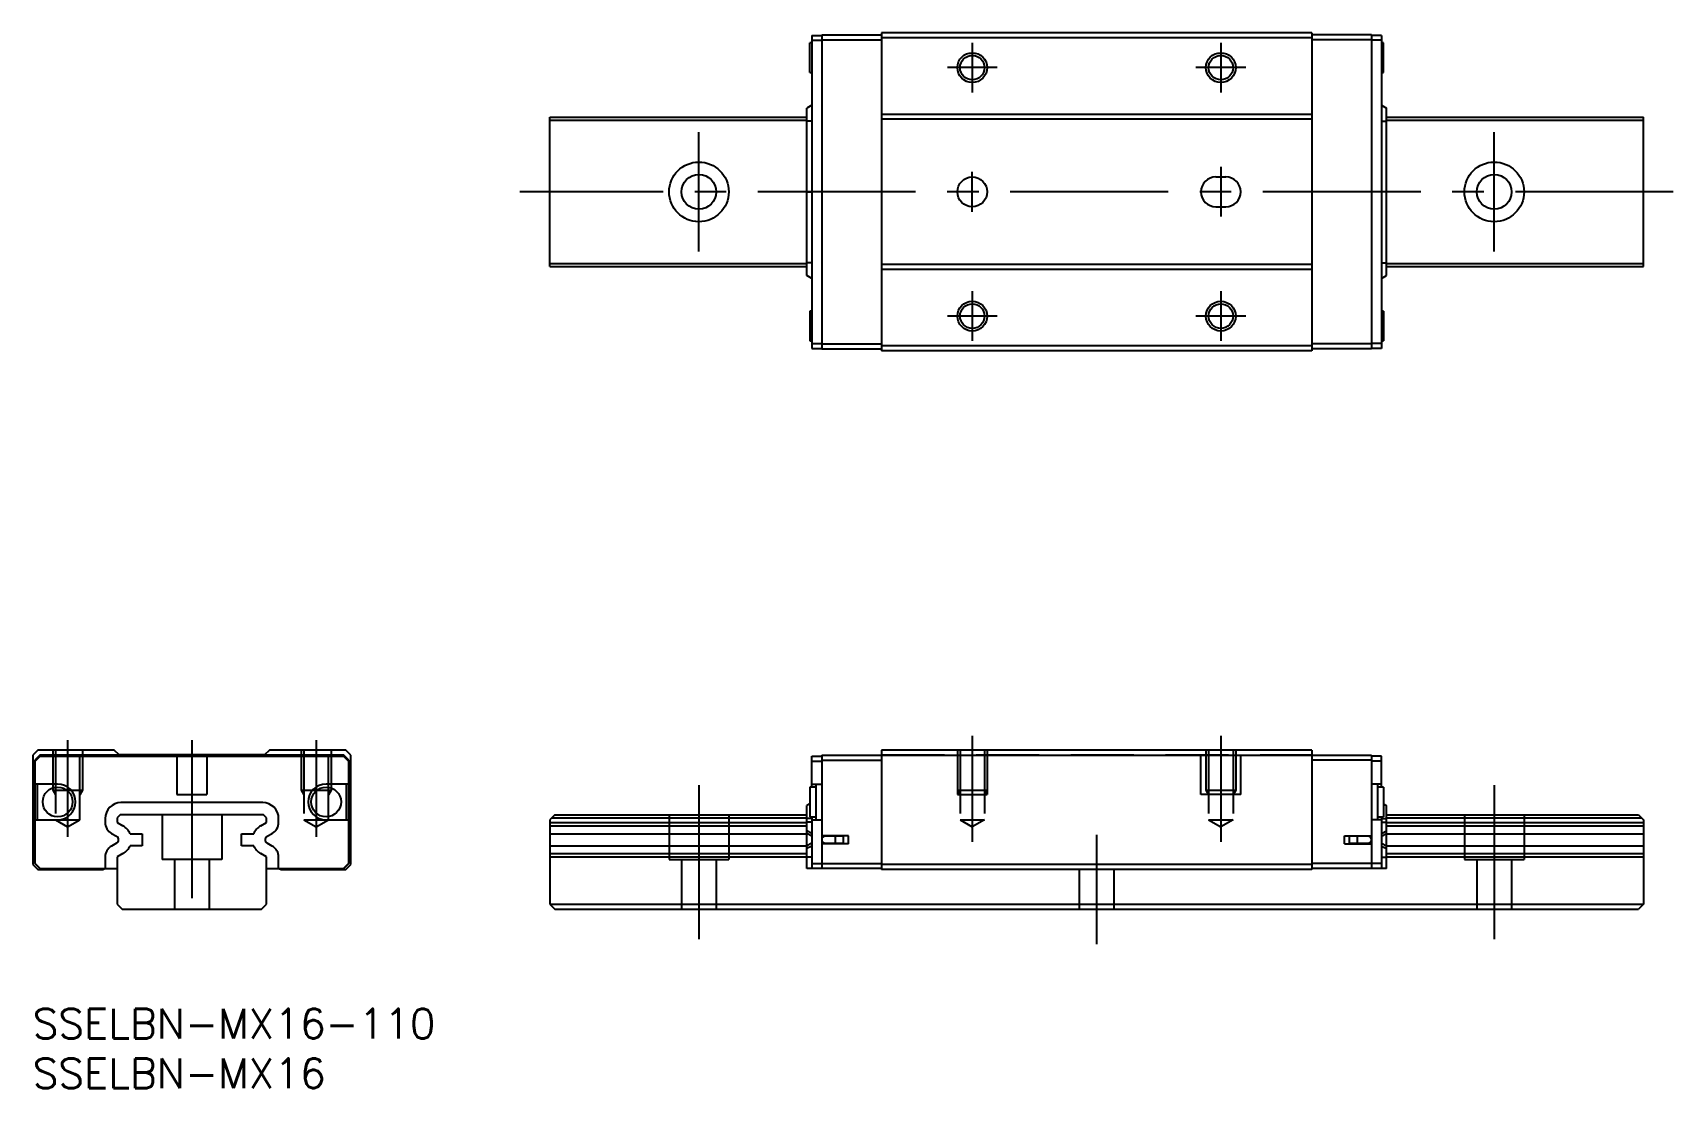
# Model space of a CAD drawing. Extents: x 0 to 165, y -8 to 98.
import ezdxf

# ---------------------------------------------------------------- set-up
doc = ezdxf.new("R2010")
doc.units = 0
doc.header["$LTSCALE"] = 0.5
doc.linetypes.add('CENTER', pattern=[50.8, 31.75, -6.35, 6.35, -6.35])
doc.linetypes.add('DASHED', pattern=[19.05, 12.7, -6.35])
for name, color, linetype in [('MSM_CENTER', 1, 'CENTER'), ('MSM_CONTINUOUS', 7, 'CONTINUOUS'), ('MSM_DASHED', 4, 'DASHED'), ('MSM_NARROW', 5, 'CONTINUOUS'), ('MSM_PART_NUMBER', 7, 'CONTINUOUS')]:
    doc.layers.add(name, color=color, linetype=linetype)
doc.styles.get("Standard").update_dxf_attribs({"font": 'txt.shx', "height": 3, "bigfont": 'bigfont.shx'})

# ---------------------------------------------------------------- blocks, each defined once
blk = doc.blocks.new('*U2')
at = {"layer": 'MSM_PART_NUMBER'}
blk.add_text('SSELBN-MX16-110', height=3, dxfattribs=at).set_placement((0, -3))
blk = doc.blocks.new('*U3')
at = {"layer": 'MSM_PART_NUMBER'}
blk.add_text('SSELBN-MX16', height=3, dxfattribs=at).set_placement((0, -8))

msp = doc.modelspace()

# ---------------------------------------------------------------- linework, layer by layer
at = {"layer": 'MSM_CENTER'}
for p, q in [((94.5, 97.18), (94.5, 92.18)), ((119.5, 97.18), (119.5, 92.18)), ((97, 94.68), (92, 94.68)), ((122, 94.68), (117, 94.68)), ((67, 76.18), (67, 88.18)), ((147, 76.18), (147, 88.18)), ((94.5, 80.18), (94.5, 84.18)), ((119.5, 84.69), (119.5, 79.69)), ((165, 82.18), (49, 82.18)), ((94.5, 72.18), (94.5, 67.18)), ((119.5, 72.18), (119.5, 67.18)), ((97, 69.68), (92, 69.68)), ((122, 69.68), (117, 69.68)), ((3.5, 27), (3.5, 17.29)), ((16, 27), (16, 8.5)), ((28.5, 27), (28.5, 17.29)), ((94.5, 27.44), (94.5, 16.79)), ((119.5, 27.44), (119.5, 16.79)), ((67, 22.5), (67, 7)), ((147, 22.5), (147, 7)), ((107, 17.5), (107, 6.49))]:
    msp.add_line(p, q, dxfattribs=at)
at = {"layer": 'MSM_CONTINUOUS'}
for p, q in [((78.35, 97.93), (78.35, 66.43)), ((78.35, 97.93), (79.35, 97.93)), ((78.35, 97.43), (79.35, 97.43)), ((79.35, 97.98), (85.35, 97.98)), ((79.35, 97.98), (79.35, 66.38)), ((79.35, 97.48), (85.35, 97.48)), ((85.35, 98.18), (85.35, 66.18)), ((128.65, 98.18), (85.35, 98.18)), ((128.65, 97.68), (85.35, 97.68)), ((128.65, 98.18), (128.65, 66.18)), ((134.65, 97.98), (128.65, 97.98)), ((134.65, 97.48), (128.65, 97.48)), ((134.65, 97.98), (134.65, 66.38)), ((135.65, 97.93), (134.65, 97.93)), ((135.65, 97.43), (134.65, 97.43)), ((135.65, 97.93), (135.65, 66.43)), ((78.15, 94.18), (78.15, 97.18)), ((78.35, 97.18), (78.15, 97.18)), ((135.85, 97.18), (135.65, 97.18)), ((135.85, 94.18), (135.85, 97.18)), ((78.15, 94.18), (78.35, 94.18)), ((135.65, 94.18), (135.85, 94.18)), ((78.35, 90.91), (77.85, 90.61)), ((135.65, 90.91), (136.15, 90.61)), ((52, 89.68), (77.85, 89.68)), ((52, 74.68), (52, 89.68)), ((52, 89.38), (77.85, 89.38)), ((77.85, 73.75), (77.85, 90.61)), ((78.35, 89.31), (77.85, 89.31)), ((128.65, 89.98), (85.35, 89.98)), ((128.65, 89.48), (85.35, 89.48)), ((135.65, 89.31), (136.15, 89.31)), ((136.15, 73.75), (136.15, 90.61)), ((136.15, 89.68), (162, 89.68)), ((136.15, 89.38), (162, 89.38)), ((162, 74.68), (162, 89.68)), ((119, 83.68), (120, 83.68)), ((77.85, 82.18), (78.35, 82.18)), ((136.15, 82.18), (135.65, 82.18)), ((119, 80.68), (120, 80.68)), ((52, 74.98), (77.85, 74.98)), ((52, 74.68), (77.85, 74.68)), ((78.35, 75.05), (77.85, 75.05)), ((128.65, 74.88), (85.35, 74.88)), ((128.65, 74.38), (85.35, 74.38)), ((135.65, 75.05), (136.15, 75.05)), ((136.15, 74.98), (162, 74.98)), ((136.15, 74.68), (162, 74.68)), ((78.35, 73.45), (77.85, 73.75)), ((135.65, 73.45), (136.15, 73.75)), ((78.35, 70.18), (78.15, 70.18)), ((78.15, 70.18), (78.15, 67.18)), ((135.85, 70.18), (135.65, 70.18)), ((135.85, 70.18), (135.85, 67.18)), ((78.15, 67.18), (78.35, 67.18)), ((78.35, 66.93), (79.35, 66.93)), ((78.35, 66.43), (79.35, 66.43)), ((79.35, 66.88), (85.35, 66.88)), ((79.35, 66.38), (85.35, 66.38)), ((128.65, 66.68), (85.35, 66.68)), ((128.65, 66.18), (85.35, 66.18)), ((134.65, 66.88), (128.65, 66.88)), ((134.65, 66.38), (128.65, 66.38)), ((135.65, 66.93), (134.65, 66.93)), ((135.65, 66.43), (134.65, 66.43)), ((135.65, 67.18), (135.85, 67.18)), ((0.5, 26), (0, 25.5)), ((0, 25.5), (0, 14.5)), ((0.7, 25.5), (0.2, 25)), ((0.2, 25), (0.2, 14.6)), ((0.25, 24.9), (0.75, 25.4)), ((0.25, 22.6), (0.25, 24.9)), ((8.2, 26), (0.5, 26)), ((31.3, 25.5), (0.7, 25.5)), ((0.75, 25.4), (31.25, 25.4)), ((8.7, 25.55), (8.2, 26)), ((23.3, 25.55), (8.7, 25.55)), ((23.8, 26), (23.3, 25.55)), ((31.5, 26), (23.8, 26)), ((31.25, 25.4), (31.75, 24.9)), ((31.8, 25), (31.3, 25.5)), ((32, 25.5), (31.5, 26)), ((31.75, 24.9), (31.75, 22.6)), ((31.8, 14.6), (31.8, 25)), ((32, 14.5), (32, 25.5)), ((78.35, 22.3), (78.35, 25.4)), ((78.35, 25.4), (79.35, 25.4)), ((78.35, 24.9), (79.35, 24.9)), ((79.35, 25.5), (79.35, 14.1)), ((79.35, 25.5), (134.65, 25.5)), ((79.35, 25), (85.35, 25)), ((85.35, 26), (85.35, 14)), ((128.65, 26), (85.35, 26)), ((128.65, 26), (128.65, 14)), ((134.65, 25), (128.65, 25)), ((134.65, 25.5), (134.65, 14.1)), ((135.65, 25.4), (134.65, 25.4)), ((135.65, 24.9), (134.65, 24.9)), ((135.65, 22.3), (135.65, 25.4)), ((2.5, 22.6), (0.25, 22.6)), ((0.45, 22.6), (0.45, 19)), ((31.75, 22.6), (29.5, 22.6)), ((31.55, 19), (31.55, 22.6)), ((78.15, 22.3), (78.15, 19.3)), ((78.75, 22.3), (78.15, 22.3)), ((78.35, 22.6), (79.35, 22.6)), ((78.75, 22.6), (78.75, 19)), ((135.65, 22.6), (134.65, 22.6)), ((135.25, 22.6), (135.25, 19)), ((135.85, 22.3), (135.25, 22.3)), ((135.85, 22.3), (135.85, 19.3)), ((23.13, 20.73), (8.87, 20.73)), ((78.15, 20.61), (77.85, 20.43)), ((77.85, 14.1), (77.85, 20.43)), ((135.85, 20.61), (136.15, 20.43)), ((136.15, 14.1), (136.15, 20.43)), ((0.25, 19), (2.5, 19)), ((0.25, 14.6), (0.25, 19)), ((7.27, 19.13), (7.27, 18.76)), ((8.8, 19.5), (8.5, 19.2)), ((8.5, 19.2), (8.5, 18.72)), ((8.5, 18.72), (9.06, 18.4)), ((23.2, 19.5), (8.8, 19.5)), ((22.94, 18.4), (23.5, 18.72)), ((23.5, 19.2), (23.2, 19.5)), ((23.5, 18.72), (23.5, 19.2)), ((24.73, 18.76), (24.73, 19.13)), ((29.5, 19), (31.75, 19)), ((31.75, 19), (31.75, 14.6)), ((52.5, 19.5), (52, 19)), ((52, 19), (52, 10.5)), ((52, 18.72), (77.85, 18.72)), ((52, 18.4), (77.85, 18.4)), ((52.2, 19.2), (77.85, 19.2)), ((52.5, 19.5), (77.85, 19.5)), ((78.35, 19.13), (77.85, 19.13)), ((78.35, 18.76), (77.85, 18.76)), ((78.15, 19.3), (78.75, 19.3)), ((78.35, 19.3), (78.35, 14.1)), ((78.35, 19), (79.35, 19)), ((135.65, 19), (134.65, 19)), ((135.25, 19.3), (135.85, 19.3)), ((135.65, 19.3), (135.65, 14.1)), ((135.65, 19.13), (136.15, 19.13)), ((135.65, 18.76), (136.15, 18.76)), ((136.15, 19.5), (161.5, 19.5)), ((136.15, 19.2), (161.8, 19.2)), ((136.15, 18.72), (162, 18.72)), ((136.15, 18.4), (162, 18.4)), ((161.5, 19.5), (162, 19)), ((162, 19), (162, 10.5)), ((7.92, 17.64), (8.43, 17.35)), ((8.43, 16.65), (7.92, 16.36)), ((9.78, 17.6), (11, 17.6)), ((11, 17.6), (11, 16.4)), ((21, 16.4), (21, 17.6)), ((21, 17.6), (22.22, 17.6)), ((23.57, 17.35), (24.08, 17.64)), ((24.08, 16.36), (23.57, 16.65)), ((52, 17.6), (77.85, 17.6)), ((78.35, 17.64), (77.85, 17.9)), ((78.35, 17.35), (77.85, 17.61)), ((78.35, 16.65), (77.85, 16.39)), ((82.05, 17.4), (79.35, 17.4)), ((82.05, 16.6), (79.35, 16.6)), ((81.55, 17.35), (79.7, 17.35)), ((79.7, 16.65), (81.55, 16.65)), ((80.15, 17.35), (80.15, 17.4)), ((80.15, 16.6), (80.15, 16.65)), ((80.61, 17.35), (80.61, 17.4)), ((80.61, 16.6), (80.61, 16.65)), ((80.75, 16.65), (80.75, 17.35)), ((81.55, 16.65), (81.55, 17.35)), ((82.05, 16.6), (82.05, 17.4)), ((131.95, 16.6), (131.95, 17.4)), ((131.95, 17.4), (134.65, 17.4)), ((131.95, 16.6), (134.65, 16.6)), ((134.3, 17.35), (132.45, 17.35)), ((132.45, 16.65), (132.45, 17.35)), ((132.45, 16.65), (134.3, 16.65)), ((133.25, 16.65), (133.25, 17.35)), ((133.39, 17.35), (133.39, 17.4)), ((133.39, 16.6), (133.39, 16.65)), ((133.85, 17.35), (133.85, 17.4)), ((133.85, 16.6), (133.85, 16.65)), ((135.65, 17.64), (136.15, 17.9)), ((135.65, 17.35), (136.15, 17.61)), ((135.65, 16.65), (136.15, 16.39)), ((136.15, 17.6), (162, 17.6)), ((7.27, 15.24), (7.27, 14.1)), ((9.06, 15.6), (8.5, 15.28)), ((8.5, 15.28), (8.5, 10.5)), ((11, 16.4), (9.78, 16.4)), ((22.22, 16.4), (21, 16.4)), ((23.5, 15.28), (22.94, 15.6)), ((23.5, 10.5), (23.5, 15.28)), ((24.73, 14.1), (24.73, 15.24)), ((52, 16.4), (77.85, 16.4)), ((52, 15.6), (77.85, 15.6)), ((52, 15.28), (77.85, 15.28)), ((78.35, 16.36), (77.85, 16.1)), ((78.35, 15.24), (77.85, 15.24)), ((135.65, 16.36), (136.15, 16.1)), ((135.65, 15.24), (136.15, 15.24)), ((136.15, 16.4), (162, 16.4)), ((136.15, 15.6), (162, 15.6)), ((136.15, 15.28), (162, 15.28)), ((0, 14.5), (0.5, 14)), ((0.2, 14.6), (0.7, 14.1)), ((0.75, 14.1), (0.25, 14.6)), ((0.5, 14), (7.03, 14)), ((0.7, 14.1), (8.5, 14.1)), ((7.03, 14), (7.24, 14.1)), ((23.5, 14.1), (31.3, 14.1)), ((24.76, 14.1), (24.97, 14)), ((24.97, 14), (31.5, 14)), ((31.75, 14.6), (31.25, 14.1)), ((31.3, 14.1), (31.8, 14.6)), ((31.5, 14), (32, 14.5)), ((85.35, 14.1), (77.85, 14.1)), ((78.35, 14.6), (85.35, 14.6)), ((128.65, 14.5), (85.35, 14.5)), ((128.65, 14), (85.35, 14)), ((135.65, 14.6), (128.65, 14.6)), ((136.15, 14.1), (128.65, 14.1)), ((8.5, 10.5), (9, 10)), ((9, 10), (23, 10)), ((23, 10), (23.5, 10.5)), ((52, 10.5), (162, 10.5)), ((52, 10.5), (52.5, 10)), ((52.5, 10), (161.5, 10)), ((162, 10.5), (161.5, 10))]:
    msp.add_line(p, q, dxfattribs=at)
for centre, radius in [((94.5, 94.68), 1.23), ((119.5, 94.68), 1.23), ((67, 82.18), 3), ((147, 82.18), 3), ((67, 82.18), 1.75), ((94.5, 82.18), 1.5), ((147, 82.18), 1.75), ((94.5, 69.68), 1.23), ((119.5, 69.68), 1.23), ((2.5, 20.8), 1.5), ((29.5, 20.8), 1.5)]:
    msp.add_circle(centre, radius, dxfattribs=at)
for centre, radius, start, end in [((119, 82.18), 1.5, 90, 270), ((120, 82.18), 1.5, 270, 90), ((2.5, 20.8), 1.8, 270, 90), ((29.5, 20.8), 1.8, 90, 270), ((8.87, 19.13), 1.6, 90, 180), ((23.13, 19.13), 1.6, 0, 90), ((8.57, 18.76), 1.3, 180, 239.9972), ((8.19, 16.88), 1.75, 24.1151, 60.0008), ((23.81, 16.88), 1.75, 119.9992, 155.8849), ((23.43, 18.76), 1.3, 300.0028, 0), ((8.23, 17), 0.4, 300.0028, 59.9972), ((23.77, 17), 0.4, 120.0028, 239.9972), ((79.7, 17), 0.35, 90, 270), ((134.3, 17), 0.35, 270, 90), ((8.57, 15.24), 1.3, 120.0028, 180), ((8.19, 17.11), 1.75, 299.9992, 335.8849), ((23.81, 17.11), 1.75, 204.1151, 240.0008), ((23.43, 15.24), 1.3, 0, 59.9972)]:
    msp.add_arc(centre, radius, start, end, dxfattribs=at)
at = {"layer": 'MSM_DASHED'}
for p, q in [((2, 26), (2, 22)), ((2.27, 26), (2.27, 19)), ((4.73, 19), (4.73, 26)), ((5, 26), (5, 22)), ((14.5, 25.55), (14.5, 21.55)), ((17.5, 25.55), (17.5, 21.55)), ((27, 26), (27, 22)), ((27.27, 26), (27.27, 19)), ((29.73, 19), (29.73, 26)), ((30, 26), (30, 22)), ((85.35, 25.55), (128.65, 25.55)), ((93, 26), (93, 21.55)), ((93.27, 26), (93.27, 19)), ((95.73, 26), (95.73, 19)), ((96, 26), (96, 21.55)), ((117.5, 21.55), (117.5, 25.55)), ((118, 26), (118, 22)), ((118.27, 26), (118.27, 19)), ((120.73, 26), (120.73, 19)), ((121, 26), (121, 22)), ((121.5, 21.55), (121.5, 25.55)), ((2, 22), (5, 22)), ((2, 22), (2.27, 21.53)), ((5, 22), (4.73, 21.53)), ((14.5, 21.55), (17.5, 21.55)), ((27, 22), (30, 22)), ((27, 22), (27.27, 21.53)), ((30, 22), (29.73, 21.53)), ((93, 22), (93.27, 21.53)), ((93, 22), (96, 22)), ((93, 21.55), (96, 21.55)), ((96, 22), (95.73, 21.53)), ((121.5, 21.55), (117.5, 21.55)), ((118, 22), (118.27, 21.53)), ((118, 22), (121, 22)), ((121, 22), (120.73, 21.53)), ((2.27, 19), (3.5, 18.29)), ((2.27, 19), (4.73, 19)), ((3.5, 18.29), (4.73, 19)), ((13, 19.5), (13, 15)), ((19, 19.5), (19, 15)), ((27.27, 19), (28.5, 18.29)), ((27.27, 19), (29.73, 19)), ((28.5, 18.29), (29.73, 19)), ((64, 19.5), (64, 15)), ((70, 19.5), (70, 15)), ((93.27, 19), (95.73, 19)), ((93.27, 19), (94.5, 18.29)), ((95.73, 19), (94.5, 18.29)), ((118.27, 19), (120.73, 19)), ((118.27, 19), (119.5, 18.29)), ((120.73, 19), (119.5, 18.29)), ((144, 19.5), (144, 15)), ((150, 19.5), (150, 15)), ((19, 15), (13, 15)), ((14.25, 15), (14.25, 10)), ((17.75, 15), (17.75, 10)), ((64, 15), (70, 15)), ((65.25, 15), (65.25, 10)), ((68.75, 15), (68.75, 10)), ((144, 15), (150, 15)), ((145.25, 15), (145.25, 10)), ((148.75, 15), (148.75, 10)), ((105.25, 14), (105.25, 10)), ((108.75, 14), (108.75, 10))]:
    msp.add_line(p, q, dxfattribs=at)
at = {"layer": 'MSM_NARROW'}
for centre in [(94.5, 94.68), (119.5, 94.68), (94.5, 69.68), (119.5, 69.68)]:
    msp.add_circle(centre, 1.5, dxfattribs=at)

# ---------------------------------------------------------------- block references
at = {"layer": 'MSM_CONTINUOUS'}
for name in ['*U2', '*U3']:
    msp.add_blockref(name, (0, 0), dxfattribs=at)

doc.saveas('drawing.dxf')
